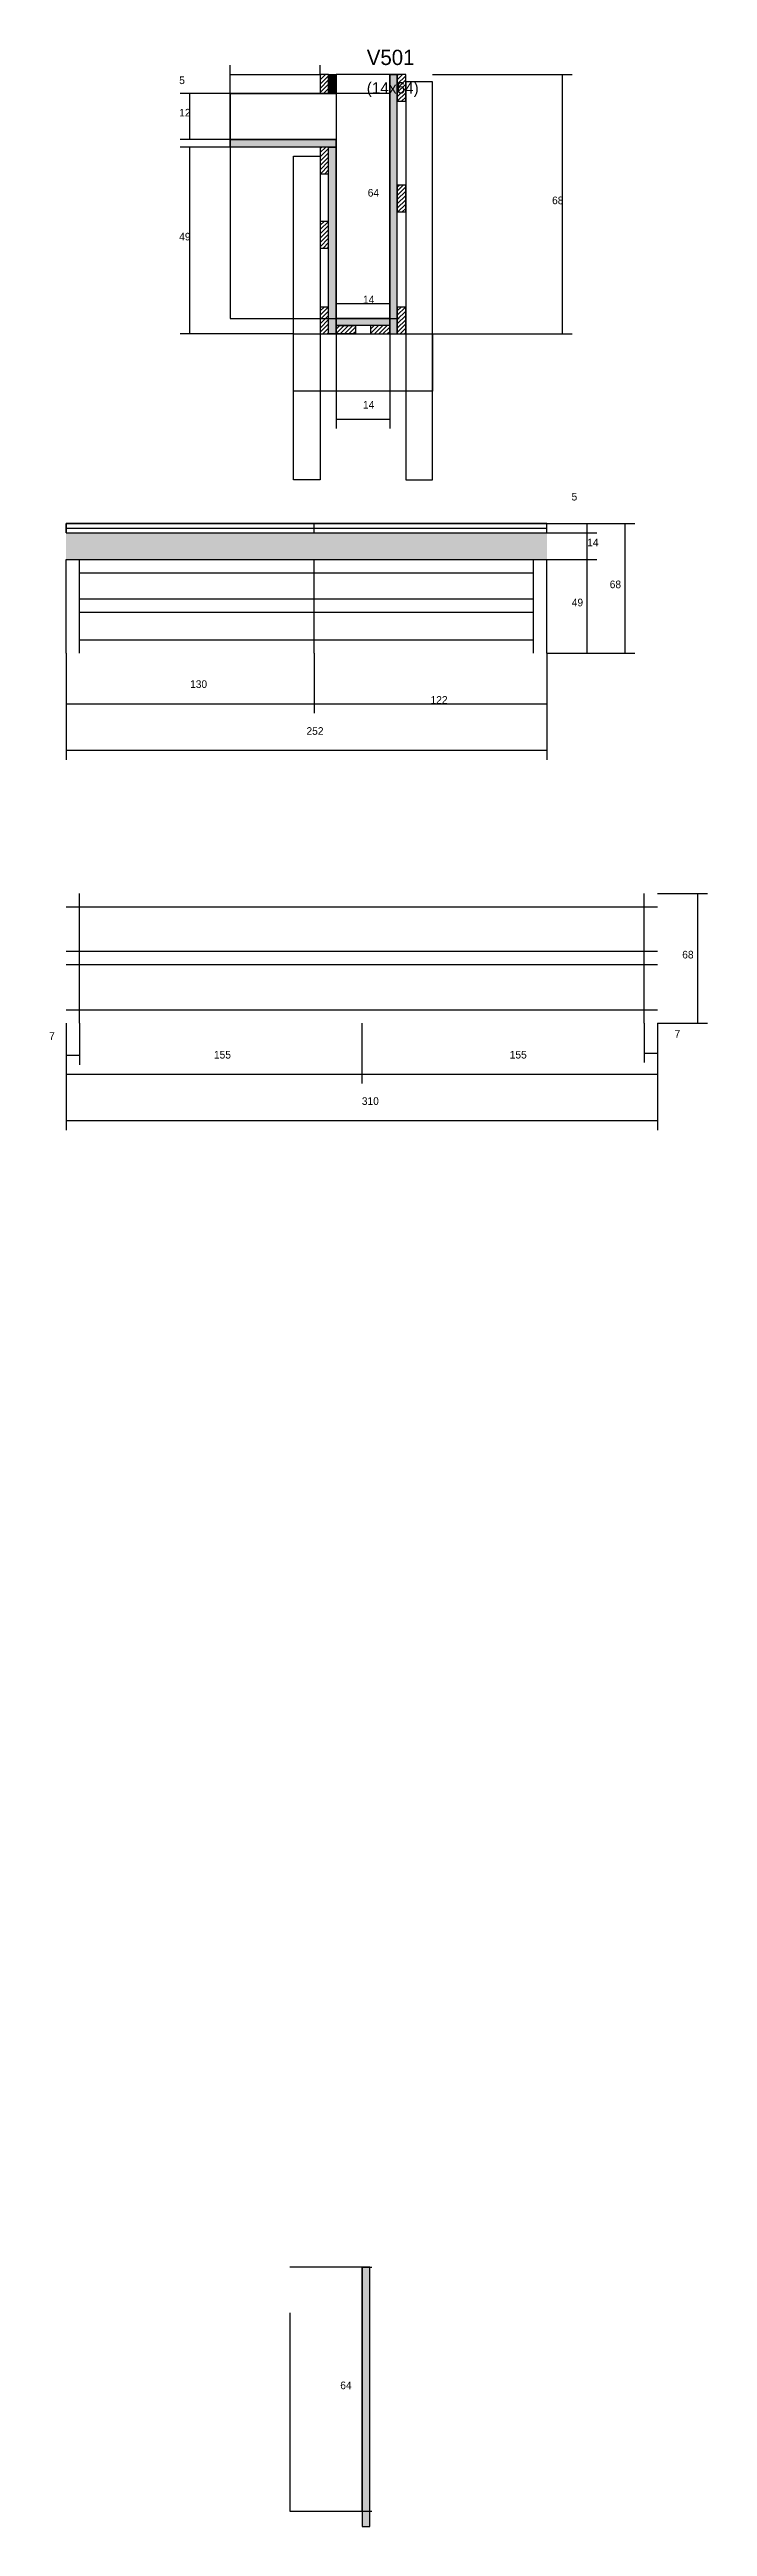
# Model space of a CAD drawing. Header units: metres. Extents: x 230 to 3694, y -1092 to 278.
# Drawn here: x 3349 to 3694, y -1092 to 207 of the extents above; entities that cross this region are included whole.
import ezdxf

# ---------------------------------------------------------------- set-up
doc = ezdxf.new("R2010")
doc.units = ezdxf.units.M
for name, color, linetype in [('CONCRETO', 251, 'Continuous'), ('COTA', 241, 'Continuous'), ('Cota Seção (2x)', 4, 'Continuous'), ('Hachura', 253, 'Continuous'), ('Madeira', 126, 'Continuous'), ('Painéis', 200, 'Continuous'), ('SARR_2.2x7', 40, 'Continuous'), ('SARR_3.5x7', 81, 'Continuous'), ('SARR_EDITAR', 141, 'Continuous'), ('Texto Seção', 7, 'Continuous')]:
    doc.layers.add(name, color=color, linetype=linetype)

msp = doc.modelspace()

# ---------------------------------------------------------------- hatches: boundary and pattern name
at = {"layer": 'COTA'}
h = msp.add_hatch(dxfattribs=at)
h.set_pattern_fill('AR-CONC', scale=0.03)
h.paths.add_polyline_path([(3357.8, -46.9), (3357.8, -60.9), (3357.8, -60.9), (3609.8, -60.9), (3609.8, -60.9), (3609.8, -46.9), (3609.8, -46.9), (3357.8, -46.9)])
at = {"layer": 'Hachura'}
h = msp.add_hatch(dxfattribs=at)
h.set_pattern_fill('ANSI31', scale=0.5)
h.paths.add_polyline_path([(3495.4, 193.5), (3491, 193.5), (3491, 193.5), (3491, 183.5), (3491, 183.5), (3495.4, 183.5), (3495.4, 183.5), (3495.4, 193.5)])
h = msp.add_hatch(color=8, dxfattribs=at)
h.dxf.hatch_style = 1
h.paths.add_polyline_path([(3495.4, 183.5), (3499.4, 183.5), (3499.4, 183.5), (3499.4, 193.5), (3499.4, 193.5), (3495.4, 193.5), (3495.4, 193.5), (3495.4, 183.5)])
h = msp.add_hatch(color=8, dxfattribs=at)
h.dxf.hatch_style = 1
h.paths.add_polyline_path([(3531.4, 193.5), (3527.4, 193.5), (3527.4, 193.5), (3527.4, 57.5), (3527.4, 57.5), (3531.4, 57.5), (3531.4, 57.5), (3531.4, 193.5)])
h = msp.add_hatch(dxfattribs=at)
h.set_pattern_fill('ANSI31', scale=0.5)
h.paths.add_polyline_path([(3535.8, 193.5), (3531.4, 193.5), (3531.4, 193.5), (3531.4, 179.5), (3531.4, 179.5), (3535.8, 179.5), (3535.8, 179.5), (3535.8, 193.5)])
h = msp.add_hatch(color=8, dxfattribs=at)
h.dxf.hatch_style = 1
h.paths.add_polyline_path([(3443.8, 155.5), (3443.8, 159.5), (3443.8, 159.5), (3499.4, 159.5), (3499.4, 159.5), (3499.4, 155.5), (3499.4, 155.5), (3443.8, 155.5)])
h = msp.add_hatch(dxfattribs=at)
h.set_pattern_fill('ANSI31', scale=0.5)
h.paths.add_polyline_path([(3495.4, 155.5), (3491, 155.5), (3491, 155.5), (3491, 141.5), (3491, 141.5), (3495.4, 141.5), (3495.4, 141.5), (3495.4, 155.5)])
h = msp.add_hatch(color=8, dxfattribs=at)
h.dxf.hatch_style = 1
h.paths.add_polyline_path([(3495.4, 155.5), (3499.4, 155.5), (3499.4, 155.5), (3499.4, 57.5), (3499.4, 57.5), (3495.4, 57.5), (3495.4, 57.5), (3495.4, 155.5)])
h = msp.add_hatch(dxfattribs=at)
h.set_pattern_fill('ANSI31', scale=0.5)
h.paths.add_polyline_path([(3535.8, 135.5), (3531.4, 135.5), (3531.4, 135.5), (3531.4, 121.5), (3531.4, 121.5), (3535.8, 121.5), (3535.8, 121.5), (3535.8, 135.5)])
h = msp.add_hatch(dxfattribs=at)
h.set_pattern_fill('ANSI31', scale=0.5)
h.paths.add_polyline_path([(3495.4, 116.5), (3491, 116.5), (3491, 116.5), (3491, 102.5), (3491, 102.5), (3495.4, 102.5), (3495.4, 102.5), (3495.4, 116.5)])
h = msp.add_hatch(dxfattribs=at)
h.set_pattern_fill('ANSI31', scale=0.5)
h.paths.add_polyline_path([(3495.4, 71.5), (3491, 71.5), (3491, 71.5), (3491, 57.5), (3491, 57.5), (3495.4, 57.5), (3495.4, 57.5), (3495.4, 71.5)])
h = msp.add_hatch(color=8, dxfattribs=at)
h.dxf.hatch_style = 1
h.paths.add_polyline_path([(3499.4, 61.9), (3499.4, 65.5), (3499.4, 65.5), (3527.4, 65.5), (3527.4, 65.5), (3527.4, 61.9), (3527.4, 61.9), (3499.4, 61.9)])
h = msp.add_hatch(dxfattribs=at)
h.set_pattern_fill('ANSI31', scale=0.5)
h.paths.add_polyline_path([(3535.8, 71.5), (3531.4, 71.5), (3531.4, 71.5), (3531.4, 57.5), (3531.4, 57.5), (3535.8, 57.5), (3535.8, 57.5), (3535.8, 71.5)])
h = msp.add_hatch(dxfattribs=at)
h.set_pattern_fill('ANSI31', scale=0.5)
h.paths.add_polyline_path([(3499.4, 57.5), (3499.4, 61.9), (3499.4, 61.9), (3509.4, 61.9), (3509.4, 61.9), (3509.4, 57.5), (3509.4, 57.5), (3499.4, 57.5)])
h = msp.add_hatch(dxfattribs=at)
h.set_pattern_fill('ANSI31', scale=0.5)
h.paths.add_polyline_path([(3527.4, 57.5), (3527.4, 61.9), (3527.4, 61.9), (3517.4, 61.9), (3517.4, 61.9), (3517.4, 57.5), (3517.4, 57.5), (3527.4, 57.5)])
h = msp.add_hatch(color=8, dxfattribs=at)
h.dxf.hatch_style = 1
h.paths.add_polyline_path([(3517, -956.5), (3513, -956.5), (3513, -956.5), (3513, -1092.5), (3513, -1092.5), (3517, -1092.5), (3517, -1092.5), (3517, -956.5)])

# ---------------------------------------------------------------- linework, layer by layer
at = {"layer": 'CONCRETO'}
for points in [[(3527.4, 169.5), (3527.4, 169.5), (3527.4, 137.5), (3527.4, 137.5), (3527.4, 65.5), (3499.4, 65.5), (3499.4, 159.5), (3443.8, 159.5), (3443.8, 183.5), (3499.4, 183.5)], [(3499.4, 159.5), (3499.4, 157.5), (3499.4, 157.5), (3499.4, 65.5), (3527.4, 65.5), (3527.4, 193.5), (3531.4, 193.5), (3531.4, 193.5), (3499.4, 193.5), (3499.4, 183.5)], [(3475, -980.5), (3475, -982.5), (3475, -982.5), (3475, -1084.5), (3513, -1084.5), (3513, -956.5), (3517, -956.5), (3517, -956.5), (3475, -956.5), (3475, -956.5)]]:
    msp.add_lwpolyline(points, dxfattribs=at)
for points in [[(3443.8, 65.5), (3527.4, 65.5), (3527.4, 183.5), (3443.8, 183.5)], [(3499.4, 65.5), (3531.4, 65.5), (3531.4, 193.5), (3499.4, 193.5)]]:
    msp.add_lwpolyline(points, close=True, dxfattribs=at)
at = {"layer": 'COTA'}
for p, q in [((3443.8, 183.5), (3443.8, 198.5)), ((3491, 193.5), (3491, 198.5)), ((3443.8, 183.5), (3417.6, 183.5)), ((3422.6, 159.5), (3422.6, 183.5)), ((3443.8, 193.5), (3491, 193.5)), ((3549.8, 193.5), (3623, 193.5)), ((3618, 57.5), (3618, 193.5)), ((3443.8, 159.5), (3417.6, 159.5)), ((3481.4, 155.5), (3417.6, 155.5)), ((3422.6, 57.5), (3422.6, 155.5)), ((3477, 57.5), (3417.6, 57.5)), ((3499.4, 57.5), (3499.4, 7.8)), ((3527.4, 57.5), (3527.4, 7.8)), ((3549.8, 57.5), (3623, 57.5)), ((3499.4, 12.8), (3527.4, 12.8)), ((3609.8, -41.9), (3655.8, -41.9)), ((3609.8, -41.9), (3635.9, -41.9)), ((3609.8, -46.9), (3635.9, -46.9)), ((3609.8, -46.9), (3635.9, -46.9)), ((3630.9, -46.9), (3630.9, -41.9)), ((3630.9, -60.9), (3630.9, -46.9)), ((3650.8, -109.9), (3650.8, -41.9)), ((3609.8, -60.9), (3635.9, -60.9)), ((3609.8, -60.9), (3635.9, -60.9)), ((3630.9, -109.9), (3630.9, -60.9)), ((3357.8, -109.9), (3357.8, -141.5)), ((3357.8, -109.9), (3357.8, -165.9)), ((3487.8, -109.9), (3487.8, -141.5)), ((3487.8, -109.9), (3487.8, -141.5)), ((3609.8, -109.9), (3609.8, -141.5)), ((3609.8, -109.9), (3609.8, -165.9)), ((3609.8, -109.9), (3635.9, -109.9)), ((3609.8, -109.9), (3655.8, -109.9)), ((3357.8, -136.5), (3487.8, -136.5)), ((3487.8, -136.5), (3609.8, -136.5)), ((3357.8, -160.9), (3609.8, -160.9)), ((3667.8, -236.1), (3693.9, -236.1)), ((3688.9, -304.1), (3688.9, -236.1)), ((3357.8, -304.1), (3357.8, -360.1)), ((3357.8, -304.1), (3357.8, -325.9)), ((3357.8, -304.1), (3357.8, -335.7)), ((3364.8, -304.1), (3364.8, -325.9)), ((3512.8, -304.1), (3512.8, -335.7)), ((3512.8, -304.1), (3512.8, -335.7)), ((3660.8, -304.1), (3660.8, -324.7)), ((3667.8, -304.1), (3667.8, -335.7)), ((3667.8, -304.1), (3667.8, -360.1)), ((3667.8, -304.1), (3693.9, -304.1)), ((3667.8, -304.1), (3667.8, -324.7)), ((3357.8, -320.9), (3364.8, -320.9)), ((3660.8, -319.7), (3667.8, -319.7)), ((3357.8, -330.7), (3512.8, -330.7)), ((3512.8, -330.7), (3667.8, -330.7)), ((3357.8, -355.1), (3667.8, -355.1))]:
    msp.add_line(p, q, dxfattribs=at)
at = {"layer": 'Cota Seção (2x)'}
for p, q in [((3527.4, 65.5), (3527.4, 193.5)), ((3527.4, 193.5), (3532.4, 193.5)), ((3499.4, 57.5), (3499.4, 78.5)), ((3527.4, 57.5), (3527.4, 78.5)), ((3499.4, 73.5), (3527.4, 73.5)), ((3527.4, 65.5), (3532.4, 65.5)), ((3513, -1084.5), (3513, -956.5)), ((3513, -956.5), (3518, -956.5)), ((3513, -1084.5), (3518, -1084.5))]:
    msp.add_line(p, q, dxfattribs=at)
at = {"layer": 'Madeira'}
for points in [[(3495.4, 193.5), (3491, 193.5), (3491, 183.5), (3495.4, 183.5)], [(3535.8, 193.5), (3531.4, 193.5), (3531.4, 179.5), (3535.8, 179.5)], [(3495.4, 155.5), (3491, 155.5), (3491, 141.5), (3495.4, 141.5)], [(3535.8, 135.5), (3531.4, 135.5), (3531.4, 121.5), (3535.8, 121.5)], [(3495.4, 116.5), (3491, 116.5), (3491, 102.5), (3495.4, 102.5)], [(3495.4, 71.5), (3491, 71.5), (3491, 57.5), (3495.4, 57.5)], [(3535.8, 71.5), (3531.4, 71.5), (3531.4, 57.5), (3535.8, 57.5)], [(3499.4, 57.5), (3499.4, 61.9), (3509.4, 61.9), (3509.4, 57.5)], [(3527.4, 57.5), (3527.4, 61.9), (3517.4, 61.9), (3517.4, 57.5)]]:
    msp.add_lwpolyline(points, close=True, dxfattribs=at)
at = {"layer": 'Painéis'}
for p, q in [((3527.4, 57.5), (3527.4, 193.5)), ((3443.8, 159.5), (3499.4, 159.5)), ((3443.8, 155.5), (3443.8, 159.5)), ((3499.4, 155.5), (3499.4, 159.5)), ((3499.4, 57.5), (3499.4, 155.5)), ((3499.4, 65.5), (3527.4, 65.5)), ((3499.4, 61.9), (3499.4, 65.5)), ((3527.4, 61.9), (3527.4, 65.5)), ((3357.8, -41.9), (3609.8, -41.9)), ((3357.8, -46.9), (3357.8, -41.9)), ((3357.8, -46.9), (3609.8, -46.9)), ((3487.8, -46.9), (3487.8, -41.9)), ((3357.8, -60.9), (3609.8, -60.9)), ((3357.8, -109.9), (3357.8, -60.9)), ((3487.8, -109.9), (3487.8, -60.9)), ((3609.8, -109.9), (3609.8, -60.9))]:
    msp.add_line(p, q, dxfattribs=at)
for points in [[(3495.4, 193.5), (3499.4, 193.5), (3499.4, 183.5), (3495.4, 183.5)], [(3531.4, 193.5), (3527.4, 193.5), (3527.4, 57.5), (3531.4, 57.5)], [(3443.8, 155.5), (3443.8, 159.5), (3499.4, 159.5), (3499.4, 155.5)], [(3495.4, 155.5), (3499.4, 155.5), (3499.4, 57.5), (3495.4, 57.5)], [(3499.4, 61.9), (3499.4, 65.5), (3527.4, 65.5), (3527.4, 61.9)], [(3609.8, -41.9), (3357.8, -41.9), (3357.8, -46.9), (3609.8, -46.9)], [(3517, -956.5), (3513, -956.5), (3513, -1092.5), (3517, -1092.5)]]:
    msp.add_lwpolyline(points, close=True, dxfattribs=at)
at = {"layer": 'SARR_2.2x7'}
for p, q in [((3364.8, -109.9), (3364.8, -60.9)), ((3602.8, -109.9), (3602.8, -60.9)), ((3364.8, -67.9), (3487.8, -67.9)), ((3487.8, -67.9), (3602.8, -67.9)), ((3364.8, -81.4), (3487.8, -81.4)), ((3364.8, -88.4), (3487.8, -88.4)), ((3487.8, -81.4), (3602.8, -81.4)), ((3487.8, -88.4), (3602.8, -88.4)), ((3364.8, -102.9), (3487.8, -102.9)), ((3487.8, -102.9), (3602.8, -102.9)), ((3357.8, -243.1), (3512.8, -243.1)), ((3364.8, -304.1), (3364.8, -236.1)), ((3512.8, -243.1), (3667.8, -243.1)), ((3660.8, -304.1), (3660.8, -236.1)), ((3357.8, -266.3), (3512.8, -266.3)), ((3512.8, -266.3), (3667.8, -266.3)), ((3357.8, -273.3), (3512.8, -273.3)), ((3512.8, -273.3), (3667.8, -273.3)), ((3357.8, -297.1), (3512.8, -297.1)), ((3512.8, -297.1), (3667.8, -297.1))]:
    msp.add_line(p, q, dxfattribs=at)
at = {"layer": 'SARR_3.5x7'}
for points in [[(3549.8, 189.6), (3535.8, 189.6), (3535.8, -19), (3549.8, -19)], [(3477, 150.7), (3491, 150.7), (3491, -19), (3477, -19)], [(3477, 57.5), (3549.8, 57.5), (3549.8, 27.4), (3477, 27.4)]]:
    msp.add_lwpolyline(points, close=True, dxfattribs=at)
at = {"layer": 'SARR_EDITAR'}
for p, q in [((3357.8, -44.4), (3487.8, -44.4)), ((3487.8, -44.4), (3609.8, -44.4))]:
    msp.add_line(p, q, dxfattribs=at)

# ---------------------------------------------------------------- texts
at = {"layer": 'COTA'}
for s, p in [('5', (3417.1, 188.5)), ('12', (3417.1, 171.5)), ('68', (3612.5, 125.5)), ('49', (3417.1, 106.5)), ('14', (3513.4, 18.3)), ('5', (3622.7, -29.9)), ('14', (3630.9, -53.9)), ('68', (3642.7, -75.9)), ('49', (3622.8, -85.4)), ('130', (3422.8, -128.2)), ('122', (3548.8, -136.5)), ('252', (3483.8, -152.8)), ('68', (3680.7, -270.1)), ('7', (3348.9, -312.8)), ('7', (3676.7, -311.6)), ('155', (3435.3, -322.6)), ('155', (3590.3, -322.6)), ('310', (3512.8, -346.9))]:
    msp.add_text(s, height=4, dxfattribs=at).set_placement(p)
at = {"layer": 'Cota Seção (2x)'}
for s, p in [('64', (3515.9, 129.5)), ('14', (3513.4, 73.5)), ('64', (3501.5, -1020.5))]:
    msp.add_text(s, height=4, dxfattribs=at).set_placement(p)
at = {"layer": 'Texto Seção'}
for s, height, p in [('V501', 8, (3515.4, 198.5)), ('(14x64)', 6, (3515.4, 183.5))]:
    msp.add_text(s, height=height, dxfattribs=at).set_placement(p)

doc.saveas('drawing.dxf')
